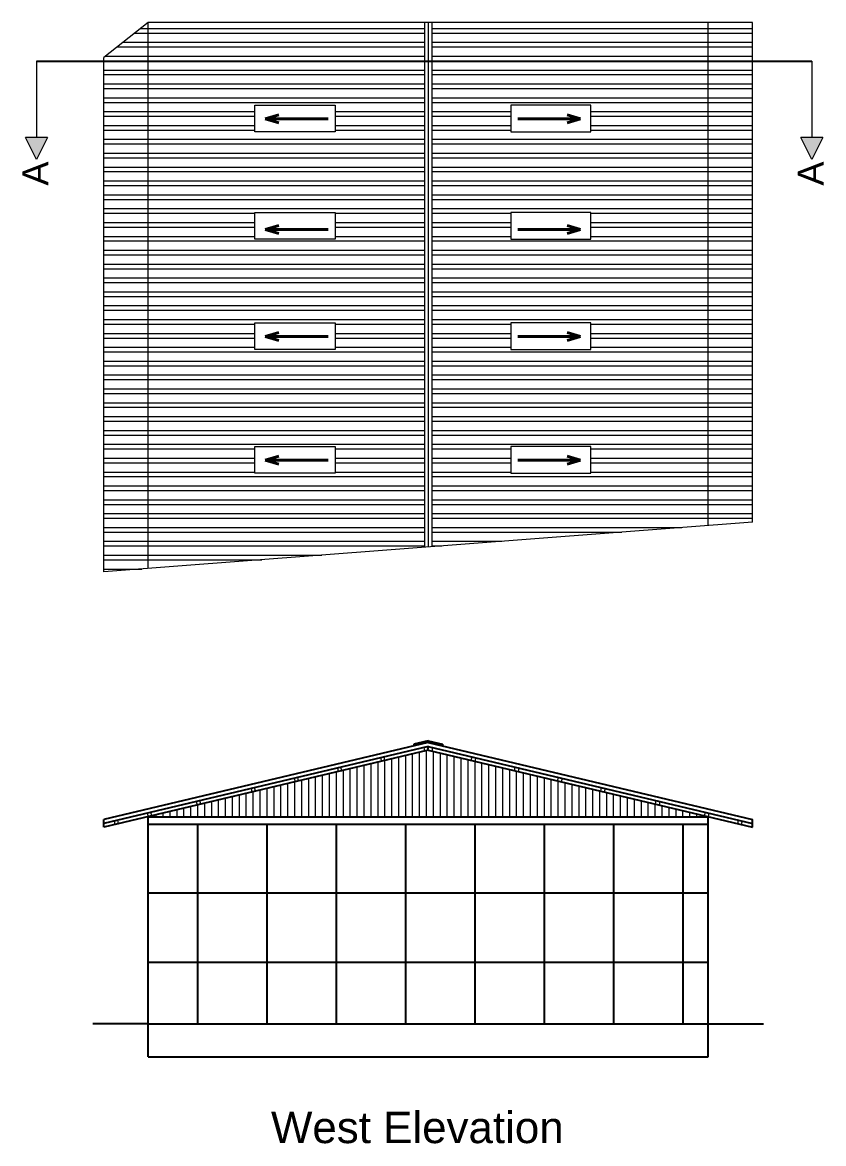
# Model space of a CAD drawing. Header units: inches. Extents: x 100101 to 119806, y -2288 to 8641.
# Drawn here: x 115078 to 115512, y 802 to 1409 of the extents above; entities that cross this region are included whole.
import ezdxf

# ---------------------------------------------------------------- set-up
doc = ezdxf.new("R2010")
doc.units = ezdxf.units.IN
doc.header["$LTSCALE"] = 0.5
doc.header["$MEASUREMENT"] = 0
for name, color, linetype, lineweight in [('1', 7, 'Continuous', 25), ('DIM_LINE', 173, 'Continuous', 20), ('door', 202, 'Continuous', 5), ('steps', 253, 'Continuous', 20), ('Toilet', 7, 'Continuous', 25), ('WALL - A', 1, 'Continuous', 40)]:
    doc.layers.add(name, color=color, linetype=linetype, lineweight=lineweight)
doc.styles.get("Standard").update_dxf_attribs({"font": 'arial.ttf'})
pattern_1 = [(180, (118771.3945, -112717.215), (-2e-15, -7.5), []), (180, (118768.8945, -112714.715), (-2e-15, -7.5), [])]

msp = doc.modelspace()

# ---------------------------------------------------------------- hatches: boundary and pattern name
at = {"linetype": 'ByBlock', "lineweight": 5}
for points in [[(115085.98, 1334.34), (115091.98, 1346.34), (115079.98, 1346.34)], [(115505.46, 1334.34), (115511.46, 1346.34), (115499.46, 1346.34)]]:
    msp.add_hatch(color=7, dxfattribs=at).paths.add_polyline_path(points)
at = {"layer": '1', "ltscale": 5}
h = msp.add_hatch(dxfattribs=at)
h.set_pattern_fill('ANSI37', color=256, scale=300, angle=45, style=0)
h.set_pattern_definition([(90, (685.753, 0), (-37.5, 0), []), (180, (685.753, 0), (-4e-15, -37.5), [])])
h.paths.add_polyline_path([(115449.37, 866.78), (115449.37, 974.78), (115146.37, 974.78), (115146.37, 866.78)])
at = {"layer": 'DIM_LINE'}
h = msp.add_hatch(dxfattribs=at)
h.set_pattern_fill('ANSI32', color=256, scale=20, angle=135)
h.set_pattern_definition(pattern_1)
h.paths.add_polyline_path([(115122.37, 1389.5), (115122.37, 1387.51), (115146.37, 1387.51), (115146.37, 1408.54)])
h = msp.add_hatch(dxfattribs=at)
h.set_pattern_fill('ANSI32', color=256, scale=20, angle=135)
h.set_pattern_definition(pattern_1)
h.paths.add_polyline_path([(115146.37, 1408.54), (115146.37, 1387.51), (115295.87, 1387.51), (115295.87, 1408.54)])
h = msp.add_hatch(dxfattribs=at)
h.set_pattern_fill('ANSI32', color=256, scale=20, angle=135)
h.set_pattern_definition(pattern_1)
h.paths.add_polyline_path([(115299.87, 1408.54), (115299.87, 1387.51), (115449.37, 1387.51), (115449.37, 1408.54)])
h = msp.add_hatch(dxfattribs=at)
h.set_pattern_fill('ANSI32', color=256, scale=20, angle=135)
h.set_pattern_definition(pattern_1)
h.paths.add_polyline_path([(115449.37, 1408.54), (115449.37, 1387.51), (115473.37, 1387.51), (115473.37, 1408.54)])
h = msp.add_hatch(dxfattribs=at)
h.set_pattern_fill('ANSI32', color=256, scale=20, angle=135)
h.set_pattern_definition(pattern_1)
h.paths.add_polyline_path([(115122.37, 1387.51), (115122.37, 1241.54), (115122.37, 1111.2), (115146.37, 1113.05), (115146.37, 1387.51)])
h = msp.add_hatch(dxfattribs=at)
h.set_pattern_fill('ANSI32', color=256, scale=20, angle=135)
h.set_pattern_definition(pattern_1)
h.paths.add_polyline_path([(115146.37, 1387.51), (115146.37, 1113.05), (115295.87, 1124.56), (115295.87, 1387.51)])
h.paths.add_polyline_path([(115204.17, 1363.84), (115247.49, 1363.84), (115247.49, 1349.39), (115204.17, 1349.39)], flags=16)
h.paths.add_polyline_path([(115204.17, 1305.7), (115247.49, 1305.7), (115247.49, 1291.24), (115204.17, 1291.24)], flags=16)
h.paths.add_polyline_path([(115204.17, 1245.98), (115247.49, 1245.98), (115247.49, 1231.53), (115204.17, 1231.53)], flags=16)
h.paths.add_polyline_path([(115204.17, 1179.16), (115247.49, 1179.16), (115247.49, 1164.71), (115204.17, 1164.71)], flags=16)
h = msp.add_hatch(dxfattribs=at)
h.set_pattern_fill('ANSI32', color=256, scale=20, angle=135)
h.set_pattern_definition(pattern_1)
h.paths.add_polyline_path([(115299.87, 1124.87), (115449.37, 1136.38), (115449.37, 1387.51), (115299.87, 1387.51)])
h.paths.add_polyline_path([(115342.62, 1291.24), (115342.62, 1305.7), (115385.95, 1305.7), (115385.95, 1291.24)], flags=16)
h.paths.add_polyline_path([(115342.62, 1245.98), (115385.95, 1245.98), (115385.95, 1231.53), (115342.62, 1231.53)], flags=16)
h.paths.add_polyline_path([(115342.62, 1349.39), (115342.62, 1363.84), (115385.95, 1363.84), (115385.95, 1349.39)], flags=16)
h.paths.add_polyline_path([(115342.62, 1179.16), (115385.95, 1179.16), (115385.95, 1164.71), (115342.62, 1164.71)], flags=16)
h = msp.add_hatch(dxfattribs=at)
h.set_pattern_fill('ANSI32', color=256, scale=20, angle=135)
h.set_pattern_definition(pattern_1)
h.paths.add_polyline_path([(115449.37, 1387.51), (115449.37, 1136.38), (115473.37, 1138.23), (115473.37, 1387.51)])
at = {"layer": 'steps', "ltscale": 0.3}
h = msp.add_hatch(dxfattribs=at)
h.set_pattern_fill('ANSI31', scale=30, angle=45)
h.set_pattern_definition([(90, (685.753, 0), (-3.75, 0), [])])
h.paths.add_polyline_path([(115146.37, 978.78), (115449.37, 978.78), (115297.87, 1014.78), (115295.92, 1014.32)])

# ---------------------------------------------------------------- linework, layer by layer
at = {"color": 7, "linetype": 'ByBlock', "lineweight": 5}
for p, q in [((115085.98, 1387.51), (115085.98, 1346.34)), ((115505.46, 1387.51), (115505.46, 1346.34)), ((115091.98, 1346.34), (115079.98, 1346.34)), ((115085.98, 1334.34), (115079.98, 1346.34)), ((115091.98, 1346.34), (115085.98, 1334.34)), ((115511.46, 1346.34), (115499.46, 1346.34)), ((115505.46, 1334.34), (115499.46, 1346.34)), ((115511.46, 1346.34), (115505.46, 1334.34))]:
    msp.add_line(p, q, dxfattribs=at)
at = {"layer": 'DIM_LINE'}
for points in [[(115204.17, 1349.39), (115204.17, 1363.84), (115247.49, 1363.84), (115247.49, 1349.39)], [(115385.95, 1349.39), (115385.95, 1363.84), (115342.62, 1363.84), (115342.62, 1349.39)], [(115204.17, 1231.53), (115204.17, 1245.98), (115247.49, 1245.98), (115247.49, 1231.53)], [(115385.95, 1231.53), (115385.95, 1245.98), (115342.62, 1245.98), (115342.62, 1231.53)], [(115204.17, 1164.71), (115204.17, 1179.16), (115247.49, 1179.16), (115247.49, 1164.71)], [(115385.95, 1164.71), (115385.95, 1179.16), (115342.62, 1179.16), (115342.62, 1164.71)]]:
    msp.add_lwpolyline(points, close=True, dxfattribs=at)
at = {"layer": 'door', "ltscale": 0.5}
for p, q in [((115146.37, 1408.54), (115122.37, 1389.5)), ((115146.37, 1113.05), (115146.37, 1408.54)), ((115473.37, 1408.54), (115146.37, 1408.54)), ((115295.87, 1408.54), (115295.87, 1124.56)), ((115297.87, 1408.54), (115297.87, 1124.71)), ((115299.87, 1408.54), (115299.87, 1124.87)), ((115449.37, 1136.38), (115449.37, 1408.54)), ((115473.37, 1138.23), (115473.37, 1408.54)), ((115122.37, 1111.2), (115122.37, 1389.5)), ((115473.37, 1138.23), (115122.37, 1111.2))]:
    msp.add_line(p, q, dxfattribs=at)
for points in [[(115204.17, 1291.24), (115204.17, 1305.7), (115247.49, 1305.7), (115247.49, 1291.24)], [(115385.95, 1291.24), (115385.95, 1305.7), (115342.62, 1305.7), (115342.62, 1291.24)], [(115204.17, 1164.71), (115204.17, 1179.16), (115247.49, 1179.16), (115247.49, 1164.71)], [(115385.95, 1164.71), (115385.95, 1179.16), (115342.62, 1179.16), (115342.62, 1164.71)], [(115297.41, 1016.73), (115295.46, 1016.26), (115295.92, 1014.32), (115297.87, 1014.78)], [(115298.33, 1016.73), (115300.28, 1016.26), (115299.81, 1014.32), (115297.87, 1014.78)], [(115274.06, 1011.18), (115272.11, 1010.72), (115272.57, 1008.77), (115274.52, 1009.23)], [(115321.68, 1011.18), (115323.63, 1010.72), (115323.16, 1008.77), (115321.22, 1009.23)], [(115250.71, 1005.63), (115248.76, 1005.17), (115249.22, 1003.22), (115251.17, 1003.68)], [(115345.03, 1005.63), (115346.98, 1005.17), (115346.51, 1003.22), (115344.57, 1003.68)], [(115227.36, 1000.08), (115225.41, 999.62), (115225.87, 997.67), (115227.82, 998.14)], [(115368.38, 1000.08), (115370.33, 999.62), (115369.86, 997.67), (115367.92, 998.14)], [(115204.01, 994.53), (115202.06, 994.07), (115202.52, 992.12), (115204.47, 992.59)], [(115391.73, 994.53), (115393.68, 994.07), (115393.21, 992.12), (115391.27, 992.59)], [(115174.39, 987.5), (115172.45, 987.03), (115172.91, 985.09), (115174.86, 985.55)], [(115421.34, 987.5), (115423.29, 987.03), (115422.83, 985.09), (115420.88, 985.55)], [(115129.91, 976.93), (115127.96, 976.46), (115128.42, 974.52), (115130.37, 974.98)], [(115147.85, 981.19), (115145.91, 980.73), (115146.37, 978.78), (115148.31, 979.24)], [(115447.88, 981.19), (115449.83, 980.73), (115449.37, 978.78), (115447.42, 979.24)], [(115465.83, 976.93), (115467.77, 976.46), (115467.31, 974.52), (115465.36, 974.98)]]:
    msp.add_lwpolyline(points, close=True, dxfattribs=at)
at = {"layer": 'Toilet'}
for p, q in [((115085.98, 1387.51), (115505.46, 1387.51)), ((115297.87, 1019.92), (115290.08, 1018.07)), ((115297.87, 1019.92), (115305.65, 1018.07)), ((115297.87, 1018.89), (115122.37, 977.19)), ((115297.87, 1016.84), (115122.37, 975.13)), ((115297.87, 1014.78), (115122.37, 973.08)), ((115290.08, 1018.07), (115290.08, 1017.04)), ((115297.87, 1018.89), (115473.37, 977.19)), ((115297.87, 1016.84), (115473.37, 975.13)), ((115297.87, 1014.78), (115473.37, 973.08)), ((115305.65, 1018.07), (115305.65, 1017.04)), ((115122.37, 973.08), (115122.37, 977.19)), ((115146.37, 978.78), (115449.37, 978.78)), ((115146.37, 866.78), (115146.37, 978.78)), ((115449.37, 866.78), (115449.37, 978.78)), ((115473.37, 973.08), (115473.37, 977.19)), ((115146.37, 974.78), (115449.37, 974.78)), ((115146.37, 866.78), (115116.37, 866.78)), ((115146.37, 866.78), (115449.37, 866.78)), ((115146.37, 848.78), (115146.37, 866.78)), ((115449.37, 866.78), (115479.37, 866.78)), ((115449.37, 848.78), (115449.37, 866.78)), ((115146.37, 848.78), (115449.37, 848.78))]:
    msp.add_line(p, q, dxfattribs=at)
at = {"layer": 'WALL - A'}
for p, q in [((115209.75, 1356.42), (115217.05, 1358.54)), ((115243.73, 1356.42), (115209.75, 1356.42)), ((115209.75, 1356.42), (115217.05, 1354.29)), ((115346.38, 1356.42), (115380.36, 1356.42)), ((115380.36, 1356.42), (115373.06, 1358.54)), ((115380.36, 1356.42), (115373.06, 1354.29)), ((115209.75, 1296.53), (115217.05, 1298.66)), ((115380.36, 1296.53), (115373.06, 1298.66)), ((115243.73, 1296.53), (115209.75, 1296.53)), ((115209.75, 1296.53), (115217.05, 1294.41)), ((115346.38, 1296.53), (115380.36, 1296.53)), ((115380.36, 1296.53), (115373.06, 1294.41)), ((115209.75, 1238.56), (115217.05, 1240.68)), ((115243.73, 1238.56), (115209.75, 1238.56)), ((115209.75, 1238.56), (115217.05, 1236.43)), ((115346.38, 1238.56), (115380.36, 1238.56)), ((115380.36, 1238.56), (115373.06, 1240.68)), ((115380.36, 1238.56), (115373.06, 1236.43)), ((115209.75, 1171.74), (115217.05, 1173.86)), ((115243.73, 1171.74), (115209.75, 1171.74)), ((115209.75, 1171.74), (115217.05, 1169.61)), ((115346.38, 1171.74), (115380.36, 1171.74)), ((115380.36, 1171.74), (115373.06, 1173.86)), ((115380.36, 1171.74), (115373.06, 1169.61))]:
    msp.add_line(p, q, dxfattribs=at)

# ---------------------------------------------------------------- texts
at = {"color": 7, "linetype": 'ByBlock', "lineweight": 5, "char_height": 14, "width": 26.5803, "attachment_point": 1, "rotation": 90}
for insert in [(115078.36, 1320.24), (115497.84, 1320.24)]:
    msp.add_mtext('A', dxfattribs=dict(at, insert=insert))
at = {"color": 7, "linetype": 'ByBlock', "lineweight": 5, "insert": (115292.03, 815.55), "char_height": 6, "width": 195.2975, "attachment_point": 5}
msp.add_mtext('{\\fArial CE|b0|i0|c238|p34;\\P\\fArial CE|b0|i0|c0|p34;\\H2.8333x;West\\fArial CE|b0|i0|c238|p34; El\\fArial CE|b0|i0|c0|p34;e\\fArial CE|b0|i0|c238|p34;vation}', dxfattribs=at)

doc.saveas('drawing.dxf')
